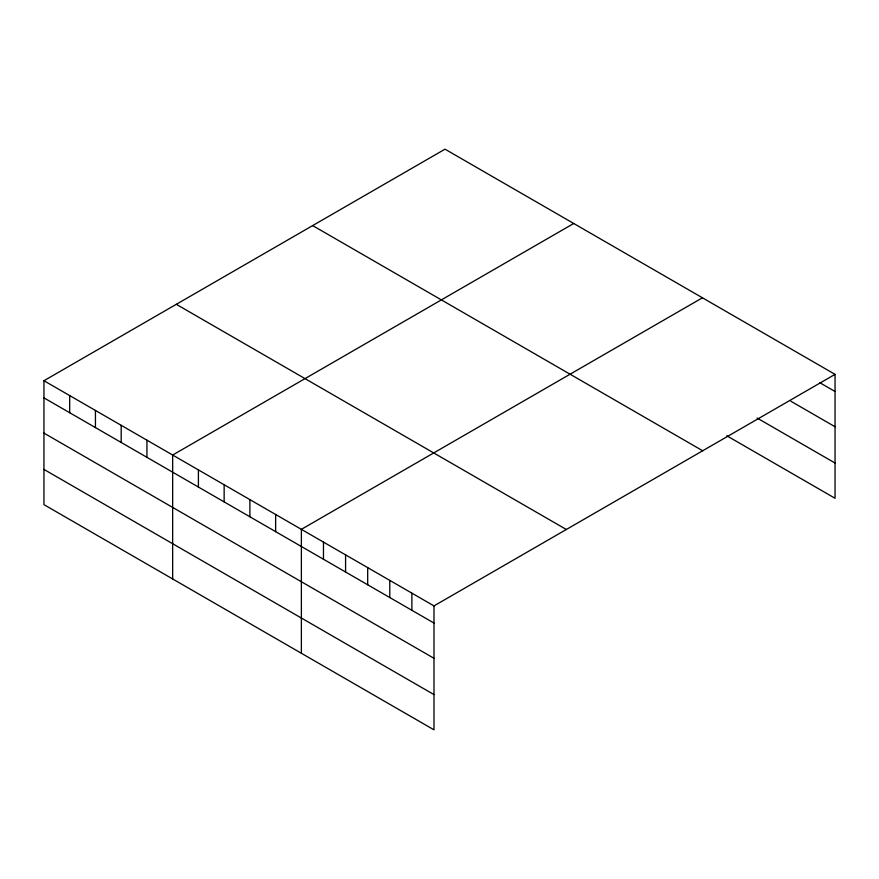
<?xml version="1.0" encoding="UTF-8"?>
<svg xmlns="http://www.w3.org/2000/svg" width="879" height="879" viewBox="0 0 879 879"><rect width="100%" height="100%" fill="white"/><g stroke="black" fill="none" stroke-linecap="round" stroke-linejoin="round"><path stroke-width="1.32" d="M835.05 374.355L433.984 605.906L433.984 729.823L43.95 504.645L43.95 380.728L445.016 149.177L835.05 374.355L835.05 498.272L726.867 435.819M573.723 223.486L172.658 455.036L172.658 578.953M702.442 297.794L301.376 529.345L301.376 653.262M819.931 382.772L835.05 391.507M790.847 401.22L835.05 426.744M757.116 418.041L835.05 463.046M312.66 225.584L702.695 450.773M176.305 304.31L566.34 529.499M43.95 380.728L433.984 605.906M43.95 397.868L433.984 623.057M43.95 433.105L433.984 658.294M43.95 469.408L433.984 694.597M411.888 593.149L411.888 610.301M389.782 580.393L389.782 597.533M367.686 567.625L367.686 584.777M345.579 554.869L345.579 572.02M323.472 542.112L323.472 559.253M275.632 514.49L275.632 531.63M249.889 499.624L249.889 516.775M224.145 484.758L224.145 501.909M198.401 469.902L198.401 487.043M146.925 440.17L146.925 457.322M121.181 425.315L121.181 442.456M95.437 410.449L95.437 427.601M69.694 395.583L69.694 412.734"/></g></svg>
